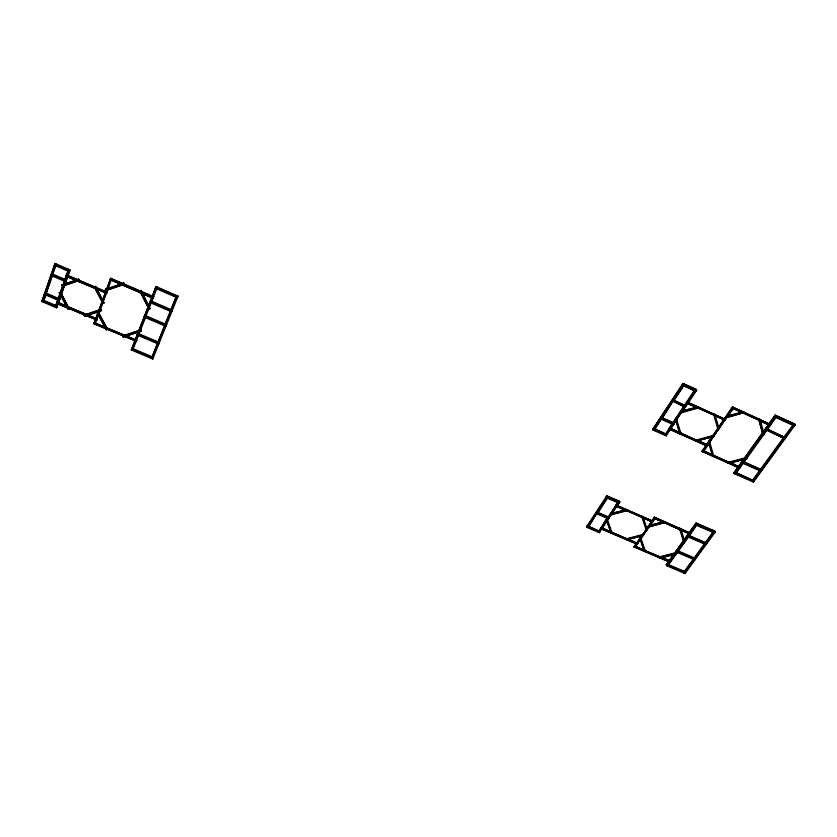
<?xml version="1.0" encoding="UTF-8"?>
<svg xmlns="http://www.w3.org/2000/svg" width="837" height="837" viewBox="0 0 837 837"><rect width="100%" height="100%" fill="white"/><g stroke="black" fill="none" stroke-linecap="round" stroke-linejoin="round"><path stroke-width="1.26" d="M41.85 301.561L55.064 263.456L70.015 269.912L56.592 307.828L41.85 301.561L55.064 263.456M45.188 294.404L42.949 300.985L56.361 306.687L58.632 300.138M45.575 293.253L51.643 275.363M52.04 274.191L55.294 264.607L68.916 270.477L65.61 280.018M56.466 303.308L57.136 301.916L97.259 319.012L96.893 320.006L56.466 303.308L96.893 320.006M65.851 276.189L66.521 274.787L107.105 292.249L106.717 293.274L65.851 276.189L106.717 293.274M59.029 298.987L65.202 281.18M56.592 307.828L70.015 269.912M93.88 323.71L136.41 341.287L93.88 323.71L110.704 278.229L153.736 296.842L153.098 298.244L110.045 279.631L153.098 298.244M94.162 323.323L110.704 278.229M131.273 349.95L156.08 286.536L178.072 296.078L152.732 359.042L131.273 349.95L131.65 349.343L139.978 352.879M132.089 348.192L156.08 286.536M137.917 334.988L132.319 349.374L152.48 357.912L158.203 343.63M138.356 333.879L144.916 317.024M145.356 315.884L150.587 302.45M151.037 301.299L156.341 287.687L177.015 296.654L171.606 310.182M136.159 341.684L136.797 340.303L94.246 322.716L136.797 340.303M164.397 326.409L157.827 342.553L164.868 325.216M170.173 311.96L164.973 324.672L170.664 310.747M158.643 342.521L165.349 325.792M165.799 324.662L171.146 311.322M152.732 359.042L153.077 358.424M159.02 343.609L158.674 344.206L137.08 335.009L137.456 334.413M172.422 310.171L172.087 310.747L150.189 301.299L150.555 300.734L171.271 309.68M171.972 311.312L171.627 311.887L149.75 302.45L150.116 301.885M178.072 296.078L177.737 296.643L155.724 287.091M132.937 349.887L132.56 350.494L138.754 334.967L138.377 335.564M139.183 333.858L138.816 334.444L145.753 317.014M141.139 331.232L140.846 329.788L122.589 336.014L123.144 337.06L141.139 331.232L140.846 329.788M149.938 308.675L141.108 290.418L139.748 291.161L148.84 309.041L149.938 308.675L141.108 290.418M146.193 315.884L145.826 316.459L151.424 302.45L151.068 303.025M148.84 309.041L150.189 308.298M153.736 296.842L110.432 278.595M151.874 301.299L151.507 301.875L157.408 287.112L157.042 287.666M123.144 337.06L141.39 330.835M643.35 517.726L652.598 522.162L651.542 521.472L652.128 520.624L653.195 521.305L617.361 505.862L619.746 502.294L619.568 501.311L606.773 495.786L586.685 526.567L599.323 531.955L619.61 501.562L606.815 496.027M586.727 526.944L587.354 525.992L588.495 526.473L587.867 527.425L586.727 526.944L587.354 525.992L598.926 531.275L607.4 517.664L598.298 532.217L598.873 530.899L600.014 531.38L599.376 532.332L598.246 531.84M640.2 539.447L635.66 546.655L634.655 546.237L670.772 561.271L669.663 560.8L670.772 561.271L670.28 562.485L634.09 547.063L636.141 543.433L601.677 528.733L599.438 532.709L586.779 527.32L606.93 496.759L606.773 495.786M587.616 526.714L596.446 513.311M597.084 512.349L607.128 497.136L618.784 502.169L608.666 517.318M606.626 498.559L597.712 512.966L608.091 497.262L606.867 496.393L606.229 497.377L607.38 497.869L608.028 496.896M679.372 432.572L670.793 428.345L666.189 435.878L653.038 430.03L652.797 429.13L682.992 383.388L696.363 389.446L696.656 390.324L688.37 402.712L687.072 401.833L686.539 403.131L696.269 407.514L697.974 407.044L725.648 419.525L687.072 401.833M653.645 428.638L652.954 429.684L654.136 430.208L654.827 429.161L653.645 428.638L665.708 434.309L665.007 435.345L672.237 423.564L665.007 435.345M682.448 385.02L694.731 390.869L684.792 405.736L684.582 405.066L695.233 389.121L694.616 390.534L695.934 391.413L683.756 385.888L682.448 385.02L683.17 383.921L684.478 384.8L673.879 400.829L673.691 400.159M653.038 430.03L683.274 384.246L682.992 383.388M660.916 418.793L653.896 429.423L665.854 434.748L672.927 424.171M661.607 417.736L672.477 401.3M673.189 400.222L683.41 384.748L695.578 390.262L685.283 405.673M657.401 424.798L661.418 418.72L654.921 429.507L654.743 428.816L666.702 434.141L666.095 435.533L664.913 434.999M663.469 415.612L672.979 401.237L662.297 418.343L662.119 417.663M675.093 398.025L682.846 386.307M684.373 384.476L683.547 385.24M653.195 521.305L616.147 505.004L615.572 505.862L616.723 506.364L617.298 505.496L616.147 505.004L615.634 506.228L624.988 510.256L612.119 513.102L611.334 514.431M637.198 544.113L636.193 543.694L636.769 542.857L637.773 543.286L637.239 544.374L600.621 528.743L601.123 527.53L602.316 528.388L606.762 521.127M606.27 519.808L607.076 518.605L612.286 533.493L610.853 532.876L606.333 520.185M627.991 510.214L626.39 510.633L624.936 510.015L626.547 509.597L628.043 510.465L609.608 515.268L610.351 513.688L612.119 513.102M606.166 497.011L617.811 502.033L617.947 502.775L608.154 517.444L618.459 501.06L617.884 502.409L619.098 503.267L607.442 498.235L606.166 497.011L607.38 497.869M599.125 531.61L608.028 518.281M599.438 532.709L599.292 531.704L619.568 501.311M610.445 531.861L602.242 527.885L601.698 528.858L600.558 528.367M606.773 521.252L611.313 514.305M616.723 506.364L617.277 505.37M619.035 502.901L619.683 501.928L618.533 501.426M713.584 455.474L729.425 462.526L747.19 457.776L746.269 459.063L729.048 463.143L744.198 459.094L738.38 467.402L739.667 468.27L702.107 451.561L711.764 436.914L696.572 441.047L698.246 440.597L706.627 444.332L706.072 445.483L707.181 446.184L669.108 429.203L669.642 427.927L670.918 428.795L682.511 410.821L696.269 407.514M675.333 419.4L676.223 418.071L681.224 434.403L679.738 433.744L675.438 419.745M699.408 407.504L697.692 407.975L696.196 407.295L697.901 406.824L699.481 407.724L679.853 413.133L680.648 411.459L682.647 411.27L688.37 402.712M673.628 423.114L684.572 406.74M666.639 433.911L673 424.39M673.775 423.564L677.949 416.983M679.372 414.87L680.784 412.746M682.908 409.565L684.321 407.452M694.239 392.626L696.363 389.446M666.702 434.141L683.693 408.728M685.775 405.61L672.488 399.626L685.984 406.28L687.229 403.434M689.332 400.295L696.436 389.665L683.065 383.597L652.86 429.35L666.001 435.188M670.196 429.391L670.793 428.345M676.704 419.661L675.825 420.99L676.704 419.661L676.317 418.416M679.749 412.798L681.653 412.275L682.511 410.821M687.627 403.329L688.265 402.377M695.819 391.078L696.551 389.99L695.348 389.446M106.194 329.862L107.544 329.119L98.306 311.699L96.935 312.442L106.194 329.862L107.544 329.119M634.09 547.063L641.362 535.879L628.65 539.164L636.821 543.108L651.594 521.723L616.702 506.239L612.203 513.594L610.414 514.064L626.547 509.597M611.878 532.468L627.332 539.059L642.282 535.199L646.049 529.748M654.283 517.172L691.027 533.483L654.283 517.172L646.875 528.555M634.613 545.975L634.038 546.812L635.042 547.231L635.565 546.153L643.695 550.087M639.824 538.442L640.64 537.249L645.473 551.677L644.061 551.081L639.876 538.693M643.82 534.529L642.994 535.722L641.414 536.13L642.23 534.948L643.82 534.529L642.178 534.697M645.997 529.497L646.823 528.304M679.811 529.748L664.254 522.591L647.66 527.425L648.434 525.971L649.972 525.312L664.432 521.556L665.917 522.424L649.146 526.504L641.016 538.264M655.35 517.862L654.764 518.71L653.749 518.281L654.335 517.423L655.413 518.103L650.077 525.814L647.597 527.174M652.18 520.876L654.398 517.674M640.242 539.708L641.069 538.515L640.692 537.5M647.242 529.58L642.973 516.68L641.54 516.063L646.415 530.773L647.189 529.329M652.546 521.911L653.142 521.064L652.128 520.624M775.156 415.1L794.721 424.003L795.15 424.924L753.457 482.143L734.3 473.648L733.965 472.685L775.156 415.1L775.564 415.999L769.758 424.108L732.553 406.866L718.711 427.55M702.661 450.411L702.034 451.331L703.07 451.792L703.697 450.871L702.661 450.411L740.316 467.37L730.722 462.704L729.048 463.143M709.389 441.036L708.405 442.103L708.887 443.725L703.771 451.112L702.735 450.651M714.442 435.366L713.532 436.684L711.848 437.144L714.359 435.135L695.097 440.398L696.646 441.287M717.717 428.649L718.638 427.33M760.111 419.358L764.108 434.162L763.166 435.481L759.002 420.111L742.911 412.808L725.198 418.186L726.035 416.627L727.834 416.376L733.777 407.786L732.637 407.085L731.977 408.037L733.034 408.519L733.693 407.567L733.034 408.519M702.107 451.561L705.989 445.253L669.014 428.858M732.553 406.866L723.859 419.776L724.988 420.477L715.311 415.727M709.713 442.187L708.73 443.265M718.115 430.051L719.035 428.732L714.986 414.535L713.501 413.855L718.041 429.82M724.905 420.247L725.564 419.306M725.114 417.966L726.819 417.496L727.656 415.926L743.141 411.668L744.721 412.568L726.736 417.265L709.64 441.957M726.819 417.496L727.74 416.156L726.035 416.627L741.603 412.589L731.977 408.037M666.304 564.651L696.07 522.979L714.84 531.118L715.143 532.133L685.022 573.544L666.534 565.686L666.304 564.651L684.76 572.498L705.298 544.249M667.11 564.379L668.303 565.237L667.11 564.379L666.451 565.289L667.56 565.77L668.125 564.462L685.493 571.849L684.917 573.146L683.819 572.675L684.384 571.378L693.57 558.729L693.768 559.503L683.819 572.675M645.107 550.683L660.372 557.191L677.007 552.566L676.265 554.115L661.774 557.787L661.659 557.275L669.631 560.675L669.077 561.617L670.186 562.098M683.484 541.277L674.392 554.188L676.17 553.728M683.515 541.403L689.165 533.336M689.196 533.462L696.342 523.983L696.07 522.979M696.238 523.606L695.557 524.558L696.687 525.05L697.378 524.098L696.238 523.606L695.557 524.558L710.749 530.815M666.534 565.686L669.045 561.491L633.986 546.551M667.33 565.069L676.767 551.876M677.426 550.945L687.763 536.486M688.443 535.544L696.468 524.328L714.128 531.987L706.135 543.454M668.219 564.326L677.227 551.74L677.415 552.504L668.303 565.237M690.996 532.478L696.583 524.673L696.792 525.427L714.453 533.085L713.218 532.217L713.794 530.888L705.361 542.502L705.57 543.265L713.333 532.594L713.103 531.84M635.042 547.231L654.701 518.469L690.42 534.33L690.923 533.106L689.803 532.614M734.896 472.277L734.175 473.282L735.325 473.794L736.047 472.79L734.896 472.277L753.038 480.637L752.766 479.915L759.808 470.237L760.09 470.949L752.181 481.275L752.902 480.271L754.053 480.783L753.321 481.788L752.181 481.275M744.239 459.22L746.133 458.707L744.239 459.22L762.748 433.911L758.625 418.688L759.096 420.331L760.582 421.011M762.601 433.556L763.49 432.122M775.826 417.265L776.59 416.198L775.826 417.265L774.643 416.732L775.407 415.665L776.736 416.533L775.972 417.6L794.376 425.981L793.047 425.102L793.811 424.045L784.248 436.632L784.562 437.322L793.204 425.447L792.88 424.757M734.3 473.648L738.339 467.276L701.95 451.091M742.45 462.788L735.106 473.041L753.112 481.024M743.172 461.773L765.918 429.998M766.682 428.952L775.617 416.46L794.02 424.84M95.324 323.814L111.614 279.108M124.148 284.413L123.845 282.958L105.378 289.414L105.943 290.502L124.148 284.413L123.845 282.958M735.901 472.466L742.89 462.694L743.162 463.405L736.173 473.146L735.022 472.633M768.544 426.88L767.111 428.868L767.414 429.559L776.736 416.533M769.967 424.893L772.101 421.9M773.534 419.912L775.669 416.931L774.643 416.732M739.542 467.914L740.18 467.015M97.259 319.012L56.822 302.293M101.036 310.83L100.754 309.376L84.108 315.183L84.683 316.24L101.036 310.83L100.754 309.376M684.697 572.456L694.229 559.357M694.898 558.425L705.34 544.06M714.84 531.118L706.062 543.203L687.376 535.146L706.69 543.747L706.47 542.983L687.784 534.927L687.983 535.68M684.823 572.759L714.924 531.369L696.133 523.23L666.367 564.902L684.823 572.759L685.022 573.544M715.028 531.746L714.338 532.698L715.028 531.746L713.909 531.265M783.495 437.667L760.54 469.222L760.823 469.944L783.798 438.368L765.196 429.391L784.97 438.891L784.656 438.201M760.519 470.854L753.091 481.181L753.457 482.143M761.325 470.237L784.227 438.285M794.721 424.003L785.033 437.678M794.219 425.635L794.983 424.579L793.811 424.045L794.983 424.579M96.935 312.442L106.466 329.475M103.914 303.025L95.627 286.359L94.246 287.101L102.815 303.392L103.914 303.025L95.627 286.359M102.815 303.392L104.186 302.649M107.105 292.249L66.217 275.153M105.943 290.502L124.41 284.046M84.683 316.24L101.319 310.454M69.073 308.78L60.567 292.134L59.176 292.866L67.996 309.135L69.073 308.78L60.567 292.134M67.996 309.135L69.377 308.403M79.034 280.562L78.751 279.098L61.865 285.082L62.451 286.17L79.034 280.562L78.751 279.098M59.532 300.138L59.071 300.703L44.277 294.394L44.759 293.839M62.451 286.17L79.327 280.196M69.607 271.083L69.157 271.627L54.185 265.172L54.656 264.638L60.41 267.118M51.612 273.636L51.13 274.18L66.05 280.583L66.51 280.029L52.752 274.128M61.865 285.082L78.448 279.464M59.176 292.866L60.264 292.5M94.246 287.101L95.345 286.735M105.378 289.414L123.583 283.325M139.748 291.161L140.857 290.795M84.108 315.183L100.471 309.763M122.589 336.014L140.595 330.176M697.901 406.824L680.648 411.459M681.182 411.971L697.796 407.399M681.621 412.16L697.619 407.745L713.825 415.058M743.225 411.888L741.509 412.359L743.005 413.039L744.721 412.568M726.432 417.056L743.11 412.463M695.17 440.628L698.246 440.597M696.75 440.722L713.134 436.255M696.572 441.047L713.448 436.454L711.837 437.144M747.054 457.42L727.583 462.495L729.132 463.384M729.236 462.84L745.694 458.435M610.864 514.19L626.463 510.12M609.545 514.901L626.338 510.392L641.916 517.109M664.316 522.832L665.917 522.424L662.883 522.225L664.494 521.807M653.749 518.281L662.831 521.974L664.432 521.556M648.811 526.368L664.4 522.319M643.768 534.278L625.657 538.965L627.122 539.823L628.702 539.415L625.699 539.216M627.206 539.31L642.617 535.335M641.414 536.13L642.942 535.471L627.122 539.823M675.187 552.891L658.688 557.076L660.142 557.934L661.722 557.526L658.74 557.337L660.32 556.929M675.218 553.016L677.007 552.566M660.226 557.432L675.731 553.498M42.331 300.996L49.132 303.883M51.392 304.846L57.062 307.252M147.124 355.903L150.702 357.42M610.403 531.61L611.837 532.217M636.769 542.857L637.773 543.286M637.815 543.537L601.123 527.53M601.426 528.314L636.978 543.485M636.235 543.945L637.239 544.374M44.717 293.546L59.5 299.845M45.889 294.321L49.299 295.775M51.58 296.748L58.391 299.656M137.488 334.151L159.072 343.358M138.649 334.926L142.248 336.453M144.644 337.478L151.832 340.544M669.956 561.575L634.823 546.603L654.555 518.072L690.096 533.41M599.292 531.704L586.643 526.316L586.779 527.32M684.384 571.378L685.493 571.849M685.587 572.236L667.194 564.766M51.172 274.494L66.071 280.887M144.477 316.177L166.228 325.509M147.877 317.924L144.445 316.449L144.079 317.035L165.831 326.357L166.176 325.771L160.453 323.323M151.309 319.399L153.589 320.372M596.195 512.589L608.917 518.04M676.537 551.175L695.118 559.126M687.543 535.774L706.24 543.841M616.461 505.799L652.337 521.273M54.583 263.99L69.565 270.445M641.969 517.35L643.402 517.967M62.712 268.112L67.305 270.089M606.93 496.759L619.746 502.294M690.326 533.954L681.234 530.365M679.749 529.497L681.172 530.114M150.158 301.592L172.024 311.029M151.267 302.377L154.709 303.873M157.011 304.867L160.463 306.352M157.942 288.702L155.63 287.698L155.274 288.252L177.277 297.805L177.611 297.24L172.987 295.231M167.201 292.72L169.513 293.724M696.342 523.983L715.143 532.133M666.796 434.487L665.708 434.309M713.501 455.234L703.771 451.112M730.806 462.934L729.341 462.286L727.667 462.735L730.722 462.704M739.333 467.328L702.86 451.101L732.835 407.797L769.914 424.621M652.797 429.13L665.928 434.968L666.189 435.878M709.305 440.806L713.909 456.615L712.36 455.726M733.965 472.685L739.584 475.186M741.844 476.18L747.472 478.68M739.699 475.437L734.049 472.926L775.25 415.319L794.826 424.233L753.185 481.421L749.806 479.925M741.927 476.42L747.567 478.931M673.701 423.334L660.519 417.443L674.319 423.721L674.12 423.041L660.927 417.14L661.104 417.809M660.665 417.998L673.869 423.909M672.32 423.595L660.226 418.197L660.403 418.866L673.618 424.767L673.419 424.087M680.858 433.231L696.918 440.398L712.831 436.056L717.801 428.879M679.299 432.342L680.795 433.001M669.956 428.774L706.909 445.263M761.231 470.007L742.011 461.428L761.984 470.457L761.691 469.735L742.461 461.156L742.733 461.867M742.231 462.024L761.471 470.603M756.439 468.73L741.739 462.181L742 462.892L761.241 471.461L758.699 469.735M687.386 402.691L724.706 419.536M686.434 402.796L723.775 419.546L706.71 444.562L707.82 445.263L669.642 427.927M672.226 400.494L685.524 406.479M694.731 390.869L695.934 391.413M783.892 437.155L765.468 428.638L785.734 437.845L765.939 428.335L766.242 429.025M765.709 429.214L785.19 438.023M687.177 402.168L697.974 407.044M775.564 415.999L795.15 424.924M777.939 417.956L784.834 421.095M787.136 422.141L791.729 424.233M683.274 384.246L696.656 390.324M758.72 418.918L760.205 419.588M732.72 407.305L770.929 424.641L769.611 423.763L768.931 424.704L770.26 425.583L732.95 408.289L703.07 451.792M59.479 292.5L68.299 308.759M62.168 284.716L62.765 285.804M84.401 314.796L84.976 315.852M98.034 312.075L107.272 329.506M122.851 335.627L123.395 336.662M94.529 286.735L103.097 303.004M105.65 289.047L106.215 290.136M139.999 290.784L149.08 308.654M775.669 416.931L775.972 417.6M760.676 421.231L769.088 425.05L763.543 432.237M754.053 480.783L735.922 472.434L736.173 473.146M606.94 520.059L611.345 532.552M640.441 538.473L644.563 550.756M712.12 454.826L712.444 455.956L708.489 442.344M645.003 550.171L645.421 551.426M642.471 517.015L646.614 529.539M680.251 529.162L684.195 541.654M676.055 419.64L680.261 433.378M680.722 432.771L681.151 434.173M709.065 442.145L712.967 455.6M714.442 414.911L718.376 428.69M697.378 524.098L689.113 536.172L688.903 535.408M759.651 419.965L763.334 433.807M758.625 418.688L759.002 420.111M662.831 521.974L648.434 525.971M669.631 560.675L669.746 561.188L674.36 554.052L660.142 557.934M600.014 531.38L588.442 526.107L588.547 526.85L596.969 513.186L587.867 527.425M45.606 294.969L43.179 302.126L46.087 294.404L45.606 294.969M52.082 275.928L46.004 293.818L52.553 275.383L52.082 275.928M55.933 264.576L52.48 274.756L56.414 264.042L55.933 264.576M57.743 300.138L55.273 307.263L58.203 299.573L57.743 300.138M64.303 281.169L58.13 298.987L64.763 280.625L64.303 281.169M68.215 269.87L64.711 280.008L68.676 269.326L68.215 269.87M157.377 343.662L151.445 358.498L157.733 343.055L157.377 343.662M176.419 296.078L170.779 310.182L176.764 295.513L176.419 296.078M153.516 357.336L153.161 357.943L131.702 348.851L132.079 348.244L153.516 357.336M159.469 342.5L159.114 343.097L137.519 333.89L137.885 333.304L159.469 342.5M166.626 324.651L166.281 325.237L144.519 315.894L144.885 315.319L166.626 324.651M683.871 406.144L672.938 422.507L673.136 423.187L684.07 406.813L683.871 406.144M707.746 445.033L707.108 445.954L707.746 445.033M688.234 536.35L677.897 550.809L678.085 551.573L688.432 537.113L688.234 536.35M684.812 541.644L684.07 543.213L679.278 527.969L680.701 528.576L684.812 541.644M770.783 424.296L770.113 425.238L770.783 424.296M766.357 429.925L743.622 461.668L743.884 462.38L766.661 430.605L766.357 429.925M704.67 543.443L694.239 557.808L694.448 558.582L704.89 544.207L704.67 543.443M57.45 306.122L56.989 306.687L42.237 300.41L42.718 299.845L57.45 306.122M59.929 298.987L59.469 299.552L44.664 293.243L45.146 292.688L59.929 298.997M66.102 281.201L65.642 281.745L50.733 275.352L51.214 274.808L66.102 281.201M645.055 550.432L643.643 549.825L645.055 550.432M609.179 517.193L596.457 511.731L596.572 512.474L609.305 517.936L609.179 517.193M608.541 518.145L595.818 512.694L595.934 513.437L608.656 518.898L608.541 518.145M695.348 558.279L676.777 550.327L676.966 551.091L695.557 559.053L695.348 558.279M694.679 559.21L676.108 551.259L676.296 552.022L694.888 559.984L694.679 559.21M705.79 543.924L687.104 535.868L687.303 536.632L706.009 544.688L705.79 543.924M715.394 415.958L713.909 415.288L715.394 415.958M685.064 406.677L671.776 400.693L685.273 407.347L685.064 406.677"/></g></svg>
